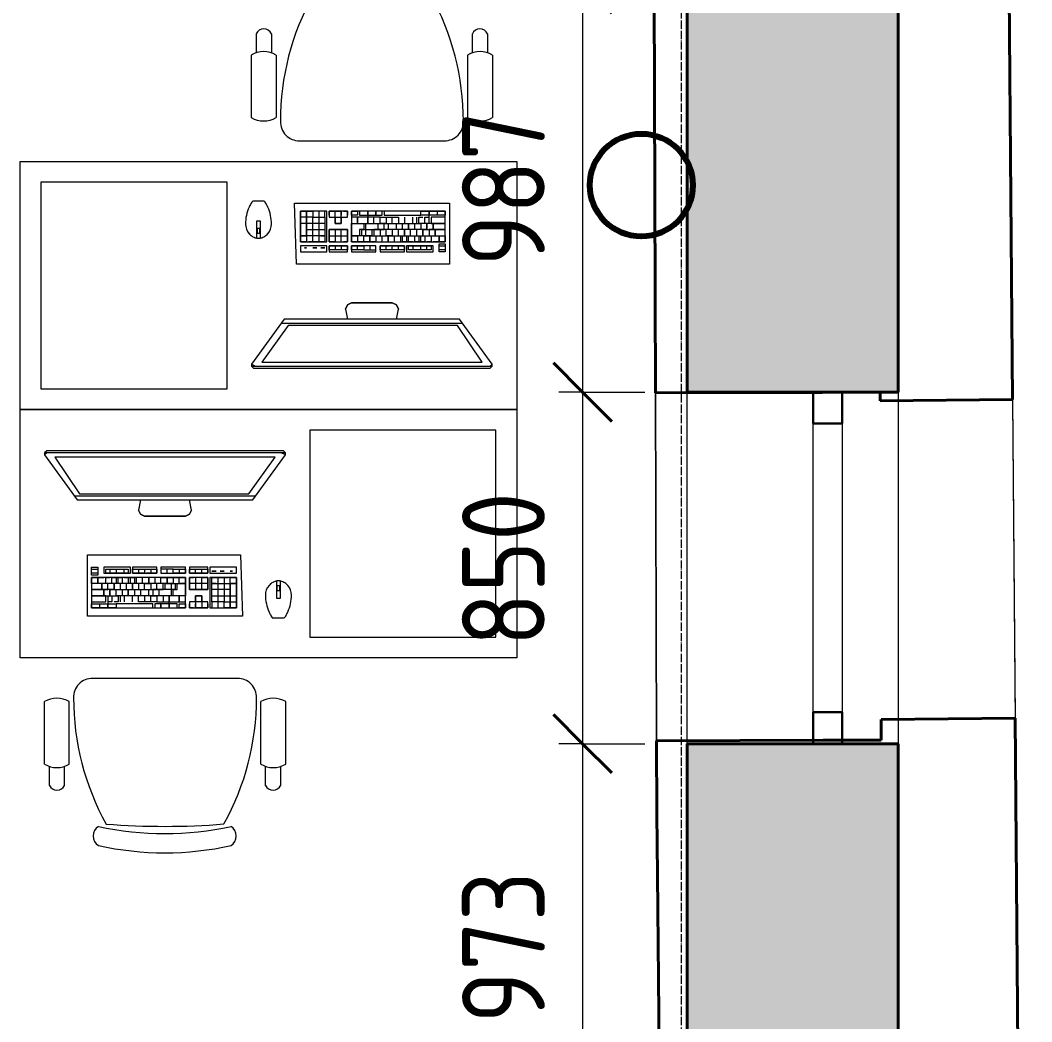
# Model space of a CAD drawing. Header units: millimetres. Extents: x -11886 to 68941, y -8130 to 45506.
# Drawn here: x 47811 to 50257, y 4149 to 6571 of the extents above; entities that cross this region are included whole.
import ezdxf

# ---------------------------------------------------------------- set-up
doc = ezdxf.new("R2010")
doc.units = ezdxf.units.MM
doc.linetypes.add('ADSK_Линия сетки', pattern=[25, 20, -2.5, 0, -2.5])
for name, color, linetype, lineweight in [('Витраж', 7, 'Continuous', 18), ('Оси', 7, 'Continuous', 9), ('Размеры', 7, 'Continuous', 9), ('Размеры-100', 7, 'Continuous', 9), ('Стены', 7, 'Continuous', 18), ('Стены наружные', 7, 'Continuous', 18), ('стояки', 7, 'Continuous', 9)]:
    doc.layers.add(name, color=color, linetype=linetype, lineweight=lineweight)
for name, color, linetype, lineweight, true_color in [('планы со стояками отопление_dwg', 7, 'Continuous', 9, 0x767676), ('Стены разрез', 7, 'Continuous', 40, 0xbb5389), ('ТХ', 5, 'Continuous', 9, 0x0000ff), ('ТХ 1 этаж_dwg', 7, 'Continuous', 9, 0x767676)]:
    doc.layers.add(name, color=color, linetype=linetype, lineweight=lineweight, true_color=true_color)
doc.styles.add('GOST Common_1', font='GOST_Common.ttf', dxfattribs={"width": 0.9, "height": 200})
doc.dimstyles.new('ADSK_Основной_2_мм_Округление_до_1_мм_2', dxfattribs={"dimscale": 304.8, "dimtxt": 201.142999, "dimasz": 0.463911, "dimexe": 0.492126, "dimexo": 0.492126, "dimgap": 0.098425, "dimtad": 1, "dimdec": 0, "dimdsep": 46, "dimtxsty": 'GOST Common_1', "dimblk1": 'OBLIQUE', "dimblk2": 'OBLIQUE', "dimsah": 1, "dimcen": 0.09, "dimdle": 0.492126, "dimazin": 2, "dimtfac": 1, "dimtdec": 4, "dimtix": 1, "dimtmove": 0, "dimatfit": 3, "dimfxl": 1, "dimtvp": 1, "dimtolj": 1, "dimtzin": 0, "dimlwd": 20, "dimlwe": 20, "dimarcsym": 2})

# ---------------------------------------------------------------- blocks, each defined once
blk = doc.blocks.new('Существующие стены 1 эт - Существующие стены 1 эт-653793-01 План 1-го этажа кладочный')
at = {"layer": 'Стены', "color": 243, "true_color": 0xbb5389}
for p, q in [((50189.1, 8257.2), (50256.6, -151.9)), ((49346.7, 5669.6), (49343.5, 6689.2)), ((49728.4, 5670.8), (49346.7, 5669.6)), ((49346.7, 5669.6), (49423.4, 5669.8)), ((49423.4, 5669.8), (49346.7, 5669.6)), ((49349.4, 4828.3), (49346.7, 5669.6)), ((49349.4, 4828.3), (49346.7, 5669.6)), ((49346.7, 5669.6), (49349.4, 4828.3)), ((49349.4, 4828.3), (49346.7, 5669.6)), ((49890, 5671.3), (49798.4, 5671)), ((49890, 5650.7), (49890, 5671.3)), ((50210, 5653.3), (49890, 5650.7)), ((50210, 5653.3), (50216.1, 4882.7)), ((49892.5, 4880.1), (50216.1, 4882.7)), ((49892.6, 4830), (49892.5, 4880.1)), ((49349.4, 4828.3), (49728.4, 4829.5)), ((49423.4, 4828.5), (49349.4, 4828.3)), ((49349.4, 4828.3), (49423.4, 4828.5)), ((49350, 4652.3), (49349.4, 4828.3)), ((49798.4, 4829.7), (49892.6, 4830)), ((49351.6, 4504.4), (49350, 4652.3)), ((49359, 3841.8), (49351.6, 4504.4))]:
    blk.add_line(p, q, dxfattribs=at)
at = {"layer": 'Стены разрез'}
for p, q in [((50201.7, 6683.2), (50210, 5653.3)), ((49343.6, 6652.4), (49346.7, 5669.6)), ((49346.7, 5669.6), (49750, 5670.9)), ((49890, 5671.3), (49750, 5670.9)), ((49890, 5650.7), (49890, 5671.3)), ((50210, 5653.3), (49890, 5650.7)), ((50216.1, 4882.7), (49892.5, 4880.1)), ((49892.6, 4830), (49892.5, 4880.1)), ((50216.1, 4882.7), (50224.7, 3815.7)), ((49349.4, 4828.3), (49752.6, 4829.6)), ((49349.4, 4828.3), (49350, 4652.3)), ((49752.6, 4829.6), (49892.6, 4830)), ((49350, 4652.3), (49351.6, 4504.4)), ((49351.6, 4504.4), (49359, 3841.8))]:
    blk.add_line(p, q, dxfattribs=at)
blk = doc.blocks.new('Прямоугольный импост - 70х20_56мм-V122-01 План 1-го этажа кладочный')
at = {"layer": 'Витраж', "lineweight": 30}
for p, q in [((-76, 35), (0, 35)), ((-76, -35), (-76, 35)), ((0, 35), (0, -35)), ((0, -35), (-76, -35))]:
    blk.add_line(p, q, dxfattribs=at)
blk = doc.blocks.new('Прямоугольный импост - 70х20_56мм-V123-01 План 1-го этажа кладочный')
at = {"layer": 'Витраж', "lineweight": 30}
for p, q in [((0, 35), (-76, 35)), ((-76, 35), (-76, -35)), ((0, -35), (0, 35)), ((-76, -35), (0, -35))]:
    blk.add_line(p, q, dxfattribs=at)
blk = doc.blocks.new('Прямоугольный импост - 70х60мм-1425356-01 План 1-го этажа кладочный')
at = {"layer": 'Витраж'}
for p, q in [((425.5, 1369), (425.5, 2067)), ((495.5, 2067), (495.5, 1369))]:
    blk.add_line(p, q, dxfattribs=at)
blk = doc.blocks.new('планы со стояками отопление_dwg-1484427-01 План 1-го этажа кладочный')
at = {"layer": 'стояки', "color": 246, "lineweight": 80, "true_color": 0x7f001f}
blk.add_circle((221708.3, 162249.1), 124.3, dxfattribs=at)
blk = doc.blocks.new('ТХ 1 этаж_dwg_Стол письменный-2118394-01 План 1-го этажа кладочный')
at = {"layer": 'ТХ', "color": 253, "true_color": 0xa0a0a0, "flags": 128}
for points in [[(26808.3, 11740.4), (26808.3, 12940.4), (27408.3, 12940.4), (27408.3, 11740.4)], [(27358.3, 12440.4), (27358.3, 12890.4), (26858.3, 12890.4), (26858.3, 12440.4)]]:
    blk.add_lwpolyline(points, close=True, dxfattribs=at)
blk = doc.blocks.new('ТХ 1 этаж_dwg_Кресло регулируемое-2118367-01 План 1-го этажа кладочный')
at = {"layer": 'ТХ', "color": 253, "true_color": 0xa0a0a0}
for p, q in [((-280.3, -163), (-280.3, -208.6)), ((-243.6, -163), (-243.6, -208.8)), ((242.1, -163), (242.1, -208.8)), ((278.9, -163), (278.9, -208.6)), ((-292.3, -214.4), (-292.3, -365.6)), ((-232.1, -214.4), (-232.1, -365.6)), ((230.7, -214.4), (230.7, -365.6)), ((290.9, -214.4), (290.9, -365.6)), ((-175.8, -421.8), (174.4, -421.8))]:
    blk.add_line(p, q, dxfattribs=at)
for centre, radius, start, end in [((-144.6, -40.7), 28.1, 124.2915, 235.7083), ((0, -747.5), 747.5, 77.602, 102.3978), ((144.6, -40.7), 28.1, 304.2901, 55.7096), ((0, -794), 747.5, 77.602, 102.3978), ((402.7, -373.3), 624.5, 150.9068, 180.1215), ((0, -1825.8), 1761.9, 85.3938, 94.6546), ((-404.1, -373.3), 624.5, 359.878, 29.1059), ((-261.9, -171.6), 20.2, 24.8955, 155.3354), ((260.5, -171.5), 20.2, 24.8955, 155.3354), ((-262.2, -264.4), 58.4, 58.951, 121.0488), ((260.8, -264.4), 58.4, 58.951, 121.0488), ((-262.2, -315.5), 58.4, 238.951, 301.0488), ((260.8, -315.5), 58.4, 238.951, 301.0488), ((-176.4, -376.4), 45.4, 177.8135, 270.7479), ((175, -376.4), 45.4, 269.2519, 2.1866)]:
    blk.add_arc(centre, radius, start, end, dxfattribs=at)
blk = doc.blocks.new('ТХ 1 этаж_dwg_Моноблок-2118395-01 План 1-го этажа кладочный')
at = {"layer": 'ТХ', "color": 253, "true_color": 0xa0a0a0}
for p, q in [((217.5, 143), (217.5, 152.9)), ((276.7, 128.2), (202.7, 128.2)), ((276.7, 143), (261.9, 143)), ((192.9, 88.8), (183, 88.8)), ((192.9, 74), (183, 74)), ((183, 34.5), (192.9, 34.5)), ((192.9, 4.9), (183, 4.9)), ((232.3, -19.7), (217.5, -19.7)), ((232.3, -14.8), (247.1, -14.8)), ((247.1, -4.9), (261.9, -4.9)), ((183, -34.5), (192.9, -34.5)), ((247.1, -39.5), (232.3, -39.5)), ((183, -64.1), (192.9, -64.1)), ((217.5, -54.2), (202.7, -54.2)), ((217.5, -69), (202.7, -69)), ((217.5, -64.1), (232.3, -64.1)), ((232.3, -59.2), (247.1, -59.2)), ((247.1, -49.3), (261.9, -49.3)), ((232.3, -74), (247.1, -74)), ((261.9, -78.9), (247.1, -78.9)), ((192.9, -98.6), (183, -98.6)), ((183, -118.4), (192.9, -118.4)), ((217.5, -113.4), (202.7, -113.4)), ((202.7, -118.4), (217.5, -118.4)), ((217.5, -108.5), (232.3, -108.5)), ((247.1, -98.6), (261.9, -98.6)), ((183, -133.2), (192.9, -133.2)), ((276.7, -157.8), (266.8, -157.8))]:
    blk.add_line(p, q, dxfattribs=at)
at = {"layer": 'ТХ', "color": 253, "true_color": 0xa0a0a0, "flags": 128}
for points in [[(15.3, -202.2), (15.3, 0), (15.3, 197.3), (15.3, 207.1), (15.3, 212.1), (-93.2, 291), (-98.1, 291), (-103, 286), (-103, 0), (-103, -286), (-98.1, -291), (-93.2, -291), (15.3, -212.1)], [(222.4, 276.8), (235.4, 276.8), (235.4, 271.4), (222.4, 271.4)], [(-88.2, 0), (-88.2, -266.3), (0.5, -207.1), (0.5, 0), (0.5, 202.2), (-88.2, 266.3)], [(296.4, 187.4), (296.4, -187.4), (148.5, -187.4), (148.5, 182.5)], [(192.9, 108.5), (192.9, 172.6), (178.1, 172.6), (178.1, 108.5)], [(217.5, 157.8), (202.7, 157.8), (202.7, 172.6), (202.7, 108.5), (276.7, 108.5), (276.7, 172.6), (202.7, 172.6), (217.5, 172.6)], [(187.9, 162.7), (187.9, 157.8)], [(187.9, 143), (187.9, 133.2)], [(187.9, 123.3), (187.9, 113.4)], [(183, 103.6), (192.9, 103.6), (192.9, 59.2), (192.9, 103.6), (178.1, 103.6), (178.1, 59.2), (192.9, 59.2), (183, 59.2)], [(247.1, 88.8), (247.1, 74), (247.1, 88.8), (261.9, 88.8)], [(261.9, 49.3), (247.1, 49.3), (247.1, 19.7), (232.3, 19.7), (232.3, 29.6), (217.5, 29.6), (217.5, 49.3), (247.1, 49.3), (247.1, 34.5), (247.1, 9.9), (261.9, 9.9)], [(266.8, 34.5), (266.8, 49.3), (276.7, 49.3), (276.7, 34.5)], [(247.1, 34.5), (261.9, 34.5)], [(266.8, -9.9), (276.7, -9.9)], [(217.5, -39.5), (202.7, -39.5)], [(183, -78.9), (183, -49.3), (192.9, -49.3), (192.9, -78.9)], [(192.9, -147.9), (192.9, -83.8), (178.1, -83.8), (178.1, -147.9)], [(183, -143), (183, -88.8), (192.9, -88.8), (192.9, -143)], [(232.3, -78.9), (217.5, -78.9)], [(247.1, -88.8), (232.3, -88.8)], [(178.1, -177.5), (178.1, -162.7), (197.8, -162.7), (197.8, -177.5)], [(183, -177.5), (183, -162.7), (192.9, -162.7), (192.9, -177.5)], [(217.5, -162.7), (202.7, -162.7)]]:
    blk.add_lwpolyline(points, close=True, dxfattribs=at)
for points in [[(-98.1, 291), (-98.1, 281.1), (-98.1, 0), (-98.1, -281.1), (-98.1, -291)], [(-93.2, 291), (-98.1, 281.1), (-98.1, 0), (-98.1, -286), (-93.2, -291)], [(211.8, 269.2), (253, 269.2), (253, 279), (211.8, 279)], [(301.4, 286.8), (301.4, 276.2), (301.4, 261.4)], [(5.5, -217), (5.5, 0), (5.5, 217)], [(202.7, 143), (217.5, 143), (261.9, 143), (261.9, 172.6)], [(217.5, 128.2), (217.5, 172.6), (276.7, 172.6), (276.7, 157.8), (261.9, 157.8), (217.5, 157.8), (276.7, 157.8), (276.7, 143), (261.9, 143), (261.9, 113.4), (276.7, 113.4), (276.7, 138.1)], [(247.1, 113.4), (247.1, 128.2), (247.1, 157.8), (247.1, 172.6)], [(217.5, 123.3), (217.5, 113.4), (202.7, 113.4), (202.7, 152.9)], [(232.3, 157.8), (232.3, 143), (232.3, 113.4)], [(261.9, 138.1), (261.9, 113.4), (217.5, 113.4), (217.5, 138.1)], [(202.7, 88.8), (202.7, 103.6), (202.7, 59.2), (202.7, 69)], [(217.5, 103.6), (202.7, 103.6), (232.3, 103.6), (217.5, 103.6), (217.5, 59.2), (202.7, 59.2), (232.3, 59.2), (232.3, 103.6), (232.3, 59.2), (217.5, 59.2)], [(261.9, 103.6), (261.9, 59.2), (276.7, 59.2), (276.7, 103.6), (261.9, 103.6), (261.9, 88.8), (276.7, 88.8)], [(266.8, 103.6), (276.7, 103.6), (276.7, 74), (266.8, 74)], [(232.3, 88.8), (217.5, 88.8), (202.7, 88.8), (202.7, 74), (232.3, 74)], [(261.9, 74), (247.1, 74), (276.7, 74)], [(40, 64.1), (49.9, 59.2), (54.8, 49.3), (49.9, 59.2), (40, 64.1), (15.3, 59.2)], [(15.3, -59.2), (40, -64.1), (49.9, -59.2), (54.8, -49.3), (54.8, 0), (54.8, 49.3), (54.8, 0), (54.8, -49.3), (49.9, -59.2), (40, -64.1)], [(183, 19.7), (183, -9.9), (192.9, -9.9), (192.9, 4.9), (192.9, 19.7), (183, 19.7), (183, 49.3), (192.9, 49.3), (178.1, 49.3), (178.1, -9.9), (192.9, -9.9), (192.9, 49.3), (192.9, 19.7)], [(202.7, 19.7), (202.7, 49.3), (202.7, -177.5), (276.7, -177.5), (276.7, 49.3), (202.7, 49.3), (217.5, 49.3), (217.5, 34.5), (202.7, 34.5)], [(276.7, 69), (276.7, 59.2), (266.8, 59.2)], [(202.7, -9.9), (202.7, 4.9), (217.5, 4.9), (202.7, 4.9), (202.7, 19.7), (217.5, 19.7), (217.5, 34.5)], [(232.3, 0), (217.5, 0), (217.5, 24.7), (232.3, 24.7), (232.3, -9.9), (232.3, -29.6)], [(266.8, 9.9), (266.8, -24.7), (276.7, -24.7), (276.7, 9.9), (276.7, 29.6), (266.8, 29.6), (266.8, 9.9), (276.7, 9.9), (247.1, 9.9), (247.1, -108.5), (261.9, -108.5)], [(217.5, 19.7), (217.5, -24.7), (217.5, -93.7), (232.3, -93.7)], [(217.5, 14.8), (232.3, 14.8), (247.1, 14.8), (247.1, 4.9), (247.1, -103.6)], [(261.9, -34.5), (247.1, -34.5), (247.1, -19.7), (261.9, -19.7), (261.9, 9.9)], [(183, -49.3), (183, -19.7), (192.9, -19.7), (178.1, -19.7), (178.1, -78.9), (192.9, -78.9), (192.9, -19.7), (192.9, -44.4)], [(217.5, -9.9), (202.7, -9.9), (202.7, -24.7), (217.5, -24.7)], [(232.3, -49.3), (217.5, -49.3), (217.5, -34.5), (232.3, -34.5), (232.3, -4.9), (217.5, -4.9), (217.5, -34.5), (232.3, -34.5)], [(261.9, -19.7), (261.9, -64.1), (247.1, -64.1)], [(232.3, -133.2), (247.1, -133.2), (232.3, -133.2), (232.3, -29.6), (247.1, -29.6)], [(247.1, -138.1), (276.7, -138.1), (276.7, -177.5), (266.8, -177.5), (266.8, -118.4), (276.7, -118.4), (276.7, -29.6)], [(276.7, -29.6), (266.8, -29.6), (266.8, -118.4), (276.7, -118.4), (276.7, -138.1), (266.8, -138.1)], [(202.7, -98.6), (202.7, -74), (217.5, -74), (217.5, -83.8), (202.7, -83.8)], [(202.7, -88.8), (217.5, -88.8), (217.5, -98.6)], [(217.5, -93.7), (217.5, -177.5), (202.7, -177.5), (202.7, -147.9)], [(217.5, -128.2), (202.7, -128.2), (202.7, -103.6), (217.5, -103.6)], [(232.3, -103.6), (247.1, -103.6), (247.1, -118.4), (232.3, -118.4)], [(232.3, -147.9), (247.1, -147.9), (247.1, -113.4), (261.9, -113.4), (261.9, -123.3)], [(217.5, -143), (202.7, -143), (202.7, -133.2)], [(232.3, -123.3), (217.5, -123.3), (232.3, -123.3), (232.3, -147.9), (232.3, -177.5), (232.3, -152.9), (232.3, -138.1), (217.5, -138.1)], [(217.5, -152.9), (232.3, -152.9), (217.5, -152.9), (217.5, -177.5), (232.3, -177.5), (247.1, -177.5), (261.9, -177.5), (261.9, -143), (247.1, -143), (247.1, -177.5), (247.1, -147.9), (232.3, -147.9)], [(247.1, -128.2), (261.9, -128.2), (261.9, -138.1)]]:
    blk.add_lwpolyline(points, dxfattribs=at)
at = {"layer": 'ТХ', "color": 253, "true_color": 0xa0a0a0}
for centre, radius, start, end in [((291.2, 220.5), 102.6, 132.0469, 135), ((245.7, 270.8), 34.8, 90, 132.0469), ((245.7, 208), 97.6, 65.2785, 90), ((167.1, 37.1), 285.7, 63.4349, 65.2785), ((235, 274.1), 23.8, 160.8758, 180), ((235, 274.1), 23.8, 180, 199.1242), ((257.1, 266.4), 47.1, 153.4349, 160.8758), ((242.5, 273.8), 30.7, 144.2175, 153.4349), ((226.1, 285.6), 10.5, 135, 144.2175), ((289.7, 282.4), 11.5, 54.2175, 63.4349), ((275.1, 262.2), 36.4, 45, 54.2175), ((299.8, 286.8), 1.61, 0, 45), ((257.1, 281.7), 47.1, 199.1242, 206.5651), ((242.5, 274.4), 30.7, 206.5651, 215.7825), ((226.1, 262.6), 10.5, 215.7825, 225), ((291.2, 327.7), 102.6, 225, 227.9531), ((245.7, 277.3), 34.8, 227.9531, 270), ((245.7, 340.2), 97.6, 270, 294.7215), ((167.1, 511.1), 285.7, 294.7215, 296.5651), ((289.7, 265.7), 11.5, 296.5651, 305.7825), ((275.1, 286), 36.4, 305.7825, 315), ((299.8, 261.4), 1.61, 315, 0)]:
    blk.add_arc(centre, radius, start, end, dxfattribs=at)
blk = doc.blocks.new('ТХ 1 этаж_dwg-2084881-01 План 1-го этажа кладочный')
blk.add_blockref('ТХ 1 этаж_dwg_Кресло регулируемое-2118367-01 План 1-го этажа кладочный', (166663.4, -64171.7))
for name, p, rotation in [('ТХ 1 этаж_dwg_Стол письменный-2118394-01 План 1-го этажа кладочный', (178753.1, -92051.8), 89.99999999999999), ('ТХ 1 этаж_dwg_Моноблок-2118395-01 План 1-го этажа кладочный', (166662.7, -65040.5), 89.99999999999999), ('ТХ 1 этаж_dwg_Стол письменный-2118394-01 План 1-го этажа кладочный', (154072.3, -38435.2), 270), ('ТХ 1 этаж_dwg_Моноблок-2118395-01 План 1-го этажа кладочный', (166162.7, -65446.5), 270), ('ТХ 1 этаж_dwg_Кресло регулируемое-2118367-01 План 1-го этажа кладочный', (166162, -66315.3), 180)]:
    blk.add_blockref(name, p, dxfattribs=dict(rotation=rotation))
blk = doc.blocks.new('DIMBLOCK445-01 План 1-го этажа кладочный')
at = {"layer": 'Размеры-100', "lineweight": 40, "transparency": 16777216}
for p, q in [((49170.9, 6658.3), (49100.2, 6729)), ((49170.9, 6658.3), (49241.6, 6587.6)), ((49170.9, 5671.3), (49100.2, 5742)), ((49170.9, 5671.3), (49241.6, 5600.6))]:
    blk.add_line(p, q, dxfattribs=at)
at = {"layer": 'Размеры-100', "lineweight": 20, "transparency": 16777216}
for p, q in [((49170.9, 6658.3), (49113.4, 6658.3)), ((49170.9, 6658.3), (49170.9, 5671.3)), ((49170.9, 6658.3), (49320.9, 6658.3)), ((49170.9, 5671.3), (49113.4, 5671.3)), ((49170.9, 5671.3), (49320.9, 5671.3))]:
    blk.add_line(p, q, dxfattribs=at)
at = {"layer": 'Размеры-100', "color": 0, "lineweight": 20, "transparency": 16777216, "insert": (48879.5, 5975.6), "char_height": 200, "width": 454.106, "attachment_point": 1, "rotation": 90, "line_spacing_factor": 1.022761, "style": 'GOST Common_1'}
blk.add_mtext('987', dxfattribs=at)
blk = doc.blocks.new('_Oblique')
at = {"color": 0, "linetype": 'ByBlock', "lineweight": -2}
blk.add_line((-0.5, -0.5), (0.5, 0.5), dxfattribs=at)
blk = doc.blocks.new('DIMBLOCK446-01 План 1-го этажа кладочный')
at = {"layer": 'Размеры-100', "lineweight": 40, "transparency": 16777216}
for p, q in [((49170.9, 5671.3), (49100.2, 5742)), ((49170.9, 5671.3), (49241.6, 5600.6)), ((49170.9, 4821.3), (49100.2, 4892)), ((49170.9, 4821.3), (49241.6, 4750.6))]:
    blk.add_line(p, q, dxfattribs=at)
at = {"layer": 'Размеры-100', "lineweight": 20, "transparency": 16777216}
for p, q in [((49170.9, 5671.3), (49113.4, 5671.3)), ((49170.9, 5671.3), (49170.9, 4821.3)), ((49170.9, 5671.3), (49320.9, 5671.3)), ((49170.9, 4821.3), (49113.4, 4821.3)), ((49170.9, 4821.3), (49320.9, 4821.3))]:
    blk.add_line(p, q, dxfattribs=at)
at = {"layer": 'Размеры-100', "color": 0, "lineweight": 20, "transparency": 16777216, "insert": (48879.5, 5057.1), "char_height": 200, "width": 454.106, "attachment_point": 1, "rotation": 90, "line_spacing_factor": 1.022761, "style": 'GOST Common_1'}
blk.add_mtext('850', dxfattribs=at)
blk = doc.blocks.new('DIMBLOCK447-01 План 1-го этажа кладочный')
at = {"layer": 'Размеры-100', "lineweight": 40, "transparency": 16777216}
for p, q in [((49170.9, 4821.3), (49100.2, 4892)), ((49170.9, 4821.3), (49241.6, 4750.6)), ((49170.9, 3847.9), (49100.2, 3918.6)), ((49170.9, 3847.9), (49241.6, 3777.2))]:
    blk.add_line(p, q, dxfattribs=at)
at = {"layer": 'Размеры-100', "lineweight": 20, "transparency": 16777216}
for p, q in [((49170.9, 4821.3), (49113.4, 4821.3)), ((49170.9, 4821.3), (49170.9, 3847.9)), ((49170.9, 4821.3), (49320.9, 4821.3)), ((49170.9, 3847.9), (49113.4, 3847.9)), ((49170.9, 3847.9), (49320.9, 3847.9))]:
    blk.add_line(p, q, dxfattribs=at)
at = {"layer": 'Размеры-100', "color": 0, "lineweight": 20, "transparency": 16777216, "insert": (48879.5, 4145.4), "char_height": 200, "width": 454.106, "attachment_point": 1, "rotation": 90, "line_spacing_factor": 1.022761, "style": 'GOST Common_1'}
blk.add_mtext('973', dxfattribs=at)

msp = doc.modelspace()

# ---------------------------------------------------------------- hatches: boundary and pattern name
at = {"layer": 'Стены наружные', "true_color": 0xc0c0c0}
h = msp.add_hatch(color=9, dxfattribs=at)
h.paths.add_polyline_path([(49933.4, 150.2), (49933.4, 1165.7), (49423.4, 1165.7), (49423.4, 150.2), (49927.8, 150.2)])
h.paths.add_polyline_path([(49933.4, 2015.7), (49933.4, 2997.9), (49423.4, 2997.9), (49423.4, 2015.7), (49595.7, 2015.7)])
h.paths.add_polyline_path([(49933.4, 3847.9), (49933.4, 4821.3), (49423.4, 4821.3), (49423.4, 3847.9), (49595.7, 3847.9)])
h.paths.add_polyline_path([(49544.7, 5671.3), (49933.4, 5671.3), (49933.4, 6658.3), (49423.4, 6658.3), (49423.4, 5671.3)])
h.paths.add_polyline_path([(49744.4, 7508.3), (49933.4, 7508.5), (49933.4, 9042.3), (49423.4, 9042.3), (49423.4, 7508.3), (49551.6, 7508.3)])

# ---------------------------------------------------------------- linework, layer by layer
at = {"layer": 'Оси', "linetype": 'ADSK_Линия сетки'}
msp.add_line((49409.9, -7330.4), (49409.9, 44534.8), dxfattribs=at)
at = {"layer": 'Стены наружные', "lineweight": 40}
for p, q in [((49423.4, 6658.3), (49423.4, 5671.3)), ((49933.4, 5671.3), (49933.4, 6658.3)), ((49423.4, 5671.3), (49933.4, 5671.3)), ((49933.4, 4821.3), (49423.4, 4821.3)), ((49423.4, 4821.3), (49423.4, 3847.9)), ((49933.4, 3847.9), (49933.4, 4821.3))]:
    msp.add_line(p, q, dxfattribs=at)
at = {"layer": 'Стены наружные'}
for p, q in [((49423.4, 4821.3), (49423.4, 5671.3)), ((49933.4, 5671.3), (49933.4, 4821.3))]:
    msp.add_line(p, q, dxfattribs=at)

# ---------------------------------------------------------------- block references
at = {"layer": 'Витраж'}
for name, p, rotation in [('Прямоугольный импост - 70х20_56мм-V123-01 План 1-го этажа кладочный', (49763.4, 5671.3), 90.00000000000031), ('Прямоугольный импост - 70х60мм-1425356-01 План 1-го этажа кладочный', (50223.9, 6964.3), 180)]:
    msp.add_blockref(name, p, dxfattribs=dict(at, rotation=rotation))
at = {"layer": 'Витраж', "extrusion": (0, 0, -1), "rotation": 269.9999999999997}
msp.add_blockref('Прямоугольный импост - 70х20_56мм-V122-01 План 1-го этажа кладочный', (-49763.4, 4821.3), dxfattribs=at)
at = {"layer": 'планы со стояками отопление_dwg', "color": 6, "true_color": 0xff00ff}
msp.add_blockref('планы со стояками отопление_dwg-1484427-01 План 1-го этажа кладочный', (-172395.5, -156077), dxfattribs=at)
at = {"layer": 'Стены разрез'}
msp.add_blockref('Существующие стены 1 эт - Существующие стены 1 эт-653793-01 План 1-го этажа кладочный', (0, 0), dxfattribs=at)
at = {"layer": 'ТХ 1 этаж_dwg', "color": 253, "true_color": 0xa0a0a0}
msp.add_blockref('ТХ 1 этаж_dwg-2084881-01 План 1-го этажа кладочный', (-118001.2, 70872.8), dxfattribs=at)

# ---------------------------------------------------------------- dimensions: what is measured, and where the dimension line sits
at = {"layer": 'Размеры', "lineweight": 20}
for base, p1, p2, override, picture, middle in [((49170.9, 5671.3), (49263.4, 6658.3), (49263.4, 5671.3), {"dimpost": '<>', "dimfxl": 986.994149}, 'DIMBLOCK445-01 План 1-го этажа кладочный', (49040.9, 6164.8)), ((49170.9, 4821.3), (49263.4, 5671.3), (49263.4, 4821.3), {"dimpost": '<>', "dimfxl": 850}, 'DIMBLOCK446-01 План 1-го этажа кладочный', (49040.9, 5246.3)), ((49170.9, 3847.9), (49263.4, 4821.3), (49263.4, 3847.9), {"dimpost": '<>', "dimfxl": 973.383819}, 'DIMBLOCK447-01 План 1-го этажа кладочный', (49040.9, 4334.6))]:
    dim = msp.add_linear_dim(base=base, p1=p1, p2=p2, angle=90, dimstyle='ADSK_Основной_2_мм_Округление_до_1_мм_2', override=override, dxfattribs=at)
    dim.commit()
    dim.dimension.update_dxf_attribs({"geometry": picture, "text_midpoint": middle})

doc.saveas('drawing.dxf')
